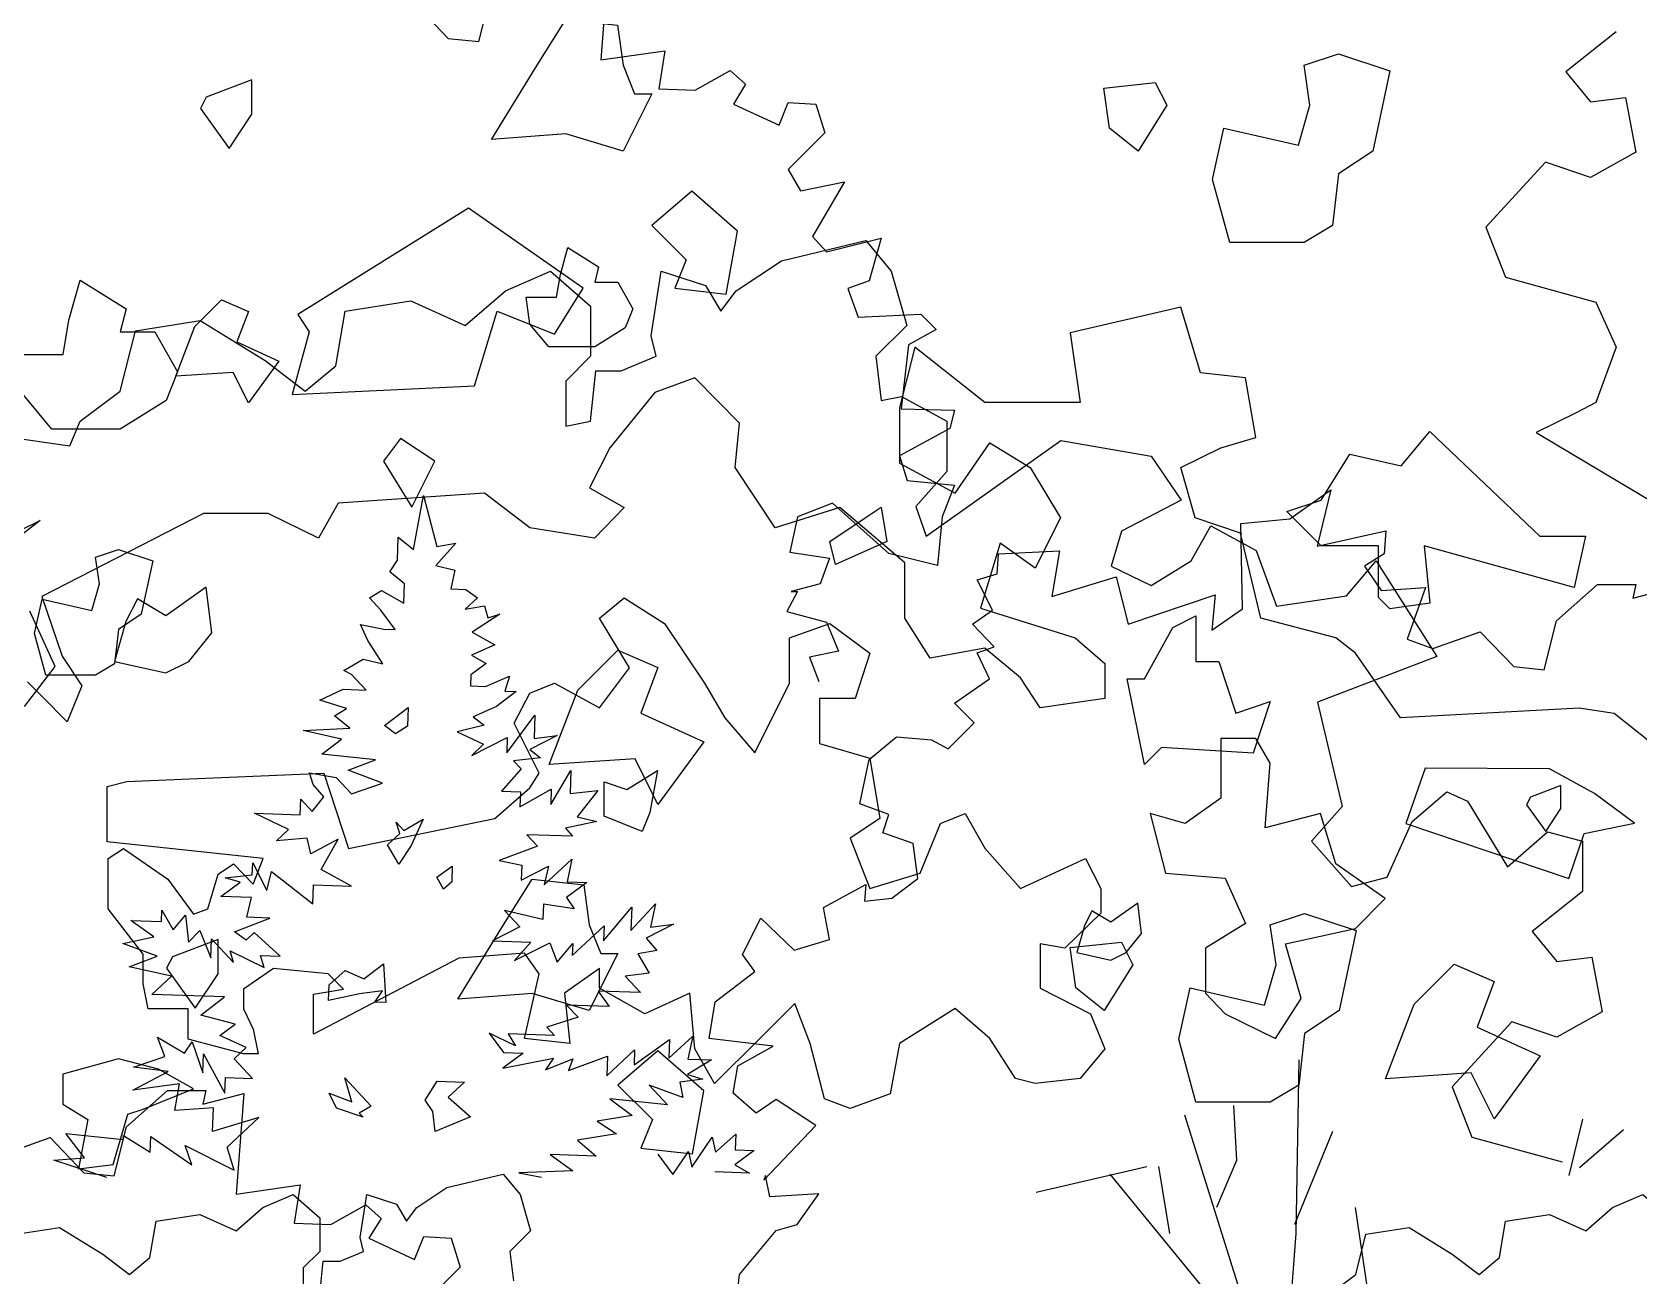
# Model space of a CAD drawing. Header units: inches. Extents: x 11.9 to 85.3, y 21.1 to 37.4.
# Drawn here: x 57.8454 to 58.3445, y 23.1341 to 23.5205 of the extents above; entities that cross this region are included whole.
import ezdxf

# ---------------------------------------------------------------- set-up
doc = ezdxf.new("R2010")
doc.units = ezdxf.units.IN
doc.header["$MEASUREMENT"] = 0
doc.layers.add('CAY', color=94, linetype='Continuous')
doc.layers.add('CAY-3', color=61, linetype='Continuous')

# ---------------------------------------------------------------- blocks, each defined once
blk = doc.blocks.new('A$C76451831')
at = {"layer": 'CAY'}
for p, q in [((1479.9, 1929.8), (1538.3, 1944)), ((1538.3, 1944), (1555.9, 1922.7)), ((1448.6, 1909.2), (1479.9, 1929.8)), ((1288.9, 1909.2), (1320.1, 1922.7)), ((1320.1, 1922.7), (1347.8, 1898.6)), ((1389.7, 1877.9), (1396.8, 1922.7)), ((1396.8, 1922.7), (1427.4, 1912.7)), ((1427.4, 1912.7), (1438, 1895)), ((1555.9, 1922.7), (1566.6, 1885)), ((1178, 1895), (1223.4, 1902.1)), ((1223.4, 1902.1), (1261.1, 1885)), ((1261.1, 1885), (1288.9, 1909.2)), ((1438, 1895), (1448.6, 1909.2)), ((1171.5, 1857.3), (1178, 1895)), ((1347.8, 1898.6), (1347.8, 1863.8)), ((1022.3, 1839.6), (1033, 1881.5)), ((1033, 1881.5), (1077.8, 1888.5)), ((1077.8, 1888.5), (1122.6, 1860.8)), ((1566.6, 1885), (1545.3, 1863.8)), ((1393.2, 1863.8), (1389.7, 1877.9)), ((1122.6, 1860.8), (1150.3, 1839.6)), ((1150.3, 1839.6), (1171.5, 1857.3)), ((1347.8, 1863.8), (1330.7, 1846.6)), ((1369, 1853.7), (1393.2, 1863.8)), ((1545.3, 1863.8), (1548.9, 1833.1)), ((1330.7, 1846.6), (1330.7, 1815.4)), ((1347.8, 1818.9), (1351.4, 1853.7)), ((1351.4, 1853.7), (1369, 1853.7)), ((994.6, 1818.9), (1022.3, 1839.6)), ((1548.9, 1833.1), (1563, 1836)), ((1563, 1836), (1594.3, 1818.9)), ((987.6, 1801.8), (994.6, 1818.9)), ((1330.7, 1815.4), (1347.8, 1818.9)), ((1594.3, 1818.9), (1594.3, 1784.1)), ((942.7, 1808.3), (987.6, 1801.8)), ((1580.1, 1739.3), (1673.3, 1805.4)), ((1673.3, 1805.4), (1735.8, 1794.7)), ((1735.8, 1794.7), (1756.4, 1764.1)), ((1594.3, 1784.1), (1573, 1759.9)), ((1573, 1759.9), (1580.1, 1739.3)), ((1756.4, 1764.1), (1715.1, 1742.8)), ((4659.2, 1730), (4666, 1767.4)), ((4666, 1767.4), (4675.2, 1732.1)), ((1763.5, 1722.2), (1777.1, 1746.4)), ((1777.1, 1746.4), (1808.3, 1729.3)), ((1715.1, 1742.8), (1708.1, 1718.6)), ((4648.1, 1722.6), (4648.6, 1738.5)), ((4648.6, 1738.5), (4659.2, 1730)), ((4688.4, 1734.4), (4674.7, 1719)), ((4675.2, 1732.1), (4688.4, 1734.4)), ((1808.3, 1729.3), (1822.5, 1690.9)), ((1708.1, 1718.6), (1735.8, 1705.1)), ((1735.8, 1705.1), (1763.5, 1722.2)), ((1870.8, 1698), (1891.4, 1722.2)), ((1891.4, 1722.2), (1933.3, 1656.1)), ((4642.8, 1714.7), (4648.1, 1722.6)), ((4653, 1706.2), (4642.8, 1714.7)), ((4674.7, 1719), (4687.7, 1715.8)), ((4687.7, 1715.8), (4685, 1702.8)), ((4628.6, 1696.6), (4636.9, 1701.7)), ((4636.9, 1701.7), (4652.5, 1693)), ((4652.5, 1693), (4653, 1706.2)), ((4685, 1702.8), (4695.4, 1702.4)), ((4695.4, 1702.4), (4703.4, 1696.7)), ((1822.5, 1690.9), (1870.8, 1698)), ((4636.5, 1688.1), (4628.6, 1696.6)), ((4703.4, 1696.7), (4694.9, 1688.8)), ((4694.9, 1688.8), (4708.2, 1691.1)), ((4708.2, 1691.1), (4710.6, 1682.8)), ((977.5, 1649), (959.8, 1687.4)), ((4646.4, 1674.6), (4636.5, 1688.1)), ((4718.8, 1685.3), (4699.8, 1672.8)), ((4710.6, 1682.8), (4718.8, 1685.3)), ((4627.6, 1667.1), (4622.5, 1678.2)), ((4622.5, 1678.2), (4638.7, 1674.9)), ((4638.7, 1674.9), (4646.4, 1674.6)), ((4699.8, 1672.8), (4715.4, 1664.1)), ((4637.9, 1650.9), (4627.6, 1667.1)), ((4715.4, 1664.1), (4699.3, 1656.9)), ((4699.3, 1656.9), (4709.5, 1651.1)), ((956.3, 1621.3), (977.5, 1649)), ((1933.3, 1656.1), (1850.8, 1624.3)), ((4611, 1646.4), (4624.4, 1654.1)), ((4616.3, 1643.5), (4611, 1646.4)), ((4624.4, 1654.1), (4637.9, 1650.9)), ((4709.5, 1651.1), (4698.8, 1643.4)), ((4626.4, 1632.7), (4616.3, 1643.5)), ((4698.8, 1643.4), (4698.5, 1635.7)), ((4698.5, 1635.7), (4708.9, 1635.3)), ((4708.9, 1635.3), (4725.5, 1642.4)), ((4725.5, 1642.4), (4722.4, 1632.1)), ((1850.8, 1624.3), (1867.9, 1552.3)), ((4594.4, 1625.7), (4610.5, 1633.3)), ((4612.8, 1620.1), (4594.4, 1625.7)), ((4610.5, 1633.3), (4626.4, 1632.7)), ((4730.1, 1631.8), (4716.6, 1621.4)), ((4722.4, 1632.1), (4730.1, 1631.8)), ((4604.5, 1614.9), (4612.8, 1620.1)), ((4615, 1606.4), (4604.5, 1614.9)), ((4716.6, 1621.4), (4700.5, 1614.3)), ((4700.5, 1614.3), (4708, 1608.6)), ((4723.6, 1589.4), (4743.1, 1615.5)), ((4743.1, 1615.5), (4742.6, 1599.2)), ((4582.8, 1604.8), (4615, 1606.4)), ((4609.3, 1598.9), (4582.8, 1604.8)), ((4708, 1608.6), (4689.3, 1603.8)), ((4689.3, 1603.8), (4707.5, 1595.4)), ((4758.5, 1601.4), (4739.6, 1591.6)), ((4742.6, 1599.2), (4758.5, 1601.4)), ((4595.8, 1588.5), (4609.3, 1598.9)), ((4699.6, 1587.6), (4724, 1599.9)), ((4707.5, 1595.4), (4699.6, 1587.6)), ((4724, 1599.9), (4723.6, 1589.4)), ((4739.6, 1591.6), (4747.1, 1585.9)), ((4632.8, 1584.5), (4595.8, 1588.5)), ((4614, 1577.4), (4632.8, 1584.5)), ((4747.1, 1585.9), (4728.4, 1583.8)), ((4728.4, 1583.8), (4733.7, 1578.2)), ((4587.2, 1575.6), (4605.7, 1572.3)), ((4589.7, 1567.4), (4587.2, 1575.6)), ((4605.7, 1572.3), (4616.2, 1561)), ((4637.7, 1568.4), (4614, 1577.4)), ((4616.2, 1561), (4637.7, 1568.4)), ((4733.7, 1578.2), (4720, 1562.8)), ((4754.1, 1553.5), (4768.1, 1577)), ((4768.1, 1577), (4767.5, 1561.2)), ((1916.2, 1541.7), (1940.4, 1562.3)), ((1940.4, 1562.3), (1954.5, 1555.8)), ((4580.8, 1546.4), (4581.1, 1557.2)), ((4581.1, 1557.2), (4589, 1548.8)), ((4589, 1548.8), (4597.1, 1559)), ((4597.1, 1559), (4589.7, 1567.4)), ((4720, 1562.8), (4733.1, 1562.4)), ((4732.8, 1552), (4754.5, 1564.3)), ((4733.1, 1562.4), (4732.8, 1552)), ((4754.5, 1564.3), (4754.1, 1553.5)), ((4767.5, 1561.2), (4786.6, 1563.2)), ((4786.6, 1563.2), (4772.4, 1545.1)), ((1867.9, 1552.3), (1846.6, 1528.1)), ((1954.5, 1555.8), (1982.2, 1510.4)), ((4572.7, 1536.2), (4549.1, 1547.5)), ((4549.1, 1547.5), (4580.8, 1546.4)), ((1899.1, 1503.3), (1916.2, 1541.7)), ((1982.2, 1510.4), (2010, 1534.6)), ((2010, 1534.6), (2034.1, 1528.1)), ((4564.3, 1528.4), (4572.7, 1536.2)), ((4785.9, 1541.9), (4764.4, 1537.2)), ((4764.4, 1537.2), (4769.2, 1531.6)), ((4772.4, 1545.1), (4785.9, 1541.9)), ((1846.6, 1528.1), (1874.3, 1496.9)), ((2034.1, 1528.1), (2034.1, 1493.3)), ((4585.6, 1530.3), (4564.3, 1528.4)), ((4588, 1519.4), (4585.6, 1530.3)), ((4606.9, 1529.6), (4588, 1519.4)), ((4595.3, 1508.7), (4606.9, 1529.6)), ((4745, 1524.8), (4718.3, 1514.8)), ((4769.2, 1531.6), (4737.5, 1532.7)), ((4737.5, 1532.7), (4745, 1524.8)), ((4547.6, 1504.9), (4547.9, 1513.1)), ((4547.9, 1513.1), (4557.6, 1494.1)), ((4718.3, 1514.8), (4734.1, 1511.6)), ((4749.5, 1497.9), (4768.7, 1515.8)), ((4768.7, 1515.8), (4765.4, 1500)), ((1874.3, 1496.9), (1899.1, 1503.3)), ((4528.9, 1502.9), (4547.6, 1504.9)), ((4539.3, 1499.8), (4528.9, 1502.9)), ((4557.6, 1494.1), (4560.8, 1507.2)), ((4560.8, 1507.2), (4589.5, 1484.9)), ((4616.2, 1497.1), (4595.3, 1508.7)), ((4734.1, 1511.6), (4733.7, 1501.1)), ((4733.7, 1501.1), (4752.6, 1510.9)), ((4752.6, 1510.9), (4749.5, 1497.9)), ((2034.1, 1493.3), (1999.3, 1465.6)), ((4525.8, 1489.8), (4539.3, 1499.8)), ((4547, 1489.1), (4525.8, 1489.8)), ((4589.5, 1484.9), (4589.9, 1498)), ((4589.9, 1498), (4616.2, 1497.1)), ((4779, 1499.6), (4765, 1489.2)), ((4765.4, 1500), (4779, 1499.6)), ((4484.8, 1472.7), (4485.1, 1480.4)), ((4485.1, 1480.4), (4492.8, 1466.9)), ((4543.8, 1475.6), (4547, 1489.1)), ((4722.1, 1480.2), (4732.6, 1469)), ((4748.6, 1473.9), (4722.1, 1480.2)), ((4749, 1484.7), (4748.6, 1473.9)), ((4770.2, 1481.3), (4749, 1484.7)), ((4765, 1489.2), (4770.2, 1481.3)), ((4790.7, 1459.3), (4810.1, 1482.6)), ((4809.5, 1466.3), (4826.5, 1484.8)), ((4810.1, 1482.6), (4809.5, 1466.3)), ((4826.5, 1484.8), (4823.2, 1468.6)), ((4463.6, 1473.4), (4484.8, 1472.7)), ((4479.5, 1462), (4463.6, 1473.4)), ((4492.8, 1466.9), (4501.3, 1477.1)), ((4501.3, 1477.1), (4503.4, 1458.4)), ((4535.3, 1465.5), (4559.7, 1475)), ((4559.7, 1475), (4543.8, 1475.6)), ((4732.6, 1469), (4713.7, 1459.2)), ((4769, 1449.1), (4791.1, 1469.7)), ((4791.1, 1469.7), (4790.7, 1459.3)), ((4839.1, 1470.7), (4820.2, 1461)), ((4823.2, 1468.6), (4839.1, 1470.7)), ((1999.3, 1465.6), (2016.4, 1445)), ((4458, 1457.3), (4479.5, 1462)), ((4481.7, 1448.7), (4458, 1457.3)), ((4503.4, 1458.4), (4511.4, 1466.3)), ((4511.4, 1466.3), (4518.8, 1447.4)), ((4518.8, 1447.4), (4519.3, 1460.6)), ((4519.3, 1460.6), (4534.6, 1444.2)), ((4543.3, 1459.7), (4535.3, 1465.5)), ((4548.9, 1465), (4543.3, 1459.7)), ((4566.9, 1448.5), (4548.9, 1465)), ((4713.7, 1459.2), (4740.4, 1458.3)), ((4740.4, 1458.3), (4729, 1445.5)), ((4729, 1445.5), (4753.5, 1457.8)), ((4753.5, 1457.8), (4758.5, 1444.5)), ((4758.5, 1444.5), (4769.3, 1457.3)), ((4769.3, 1457.3), (4769, 1449.1)), ((4820.2, 1461), (4827.6, 1452.5)), ((2016.4, 1445), (2040.6, 1447.9)), ((2040.6, 1447.9), (2047.7, 1410.1)), ((4462.4, 1441.3), (4481.7, 1448.7)), ((4534.6, 1444.2), (4532.2, 1452.4)), ((4532.2, 1452.4), (4555.8, 1440.7)), ((4555.8, 1440.7), (4553.3, 1449)), ((4553.3, 1449), (4566.9, 1448.5)), ((4827.6, 1452.5), (4814.4, 1450.3)), ((4814.4, 1450.3), (4822.1, 1436.9)), ((4491.7, 1434.8), (4462.4, 1441.3)), ((4478.1, 1422.1), (4491.7, 1434.8)), ((4822.1, 1436.9), (4805.7, 1434.7)), ((4805.7, 1434.7), (4816.2, 1423.5)), ((4786.8, 1424.5), (4794.5, 1413.8)), ((4816.2, 1423.5), (4786.8, 1424.5)), ((4528.3, 1420.4), (4478.1, 1422.1)), ((4512, 1407.8), (4528.3, 1420.4)), ((4794.5, 1413.8), (4765.1, 1414.8)), ((4765.1, 1414.8), (4773, 1406.4)), ((1985.2, 1403.1), (1943.9, 1358.2)), ((2016.4, 1392.5), (1985.2, 1403.1)), ((2047.7, 1410.1), (2016.4, 1392.5)), ((4535.8, 1401.5), (4512, 1407.8)), ((4525.1, 1393.7), (4535.8, 1401.5)), ((4773, 1406.4), (4751.5, 1399.4)), ((4487, 1379.2), (4482, 1392.5)), ((4482, 1392.5), (4500.7, 1381.4)), ((4543.4, 1385.4), (4525.1, 1393.7)), ((4711.4, 1395.4), (4721.4, 1381.9)), ((4729.7, 1386.6), (4711.4, 1395.4)), ((4724.6, 1394.9), (4729.7, 1386.6)), ((4756.7, 1393.8), (4724.6, 1394.9)), ((4751.5, 1399.4), (4756.7, 1393.8)), ((4811.7, 1373.3), (4836.3, 1391)), ((4835.9, 1377.9), (4852.3, 1393.2)), ((4836.3, 1391), (4835.9, 1377.9)), ((4852.3, 1393.2), (4849, 1377.4)), ((4465.5, 1371.8), (4487, 1379.2)), ((4500.7, 1381.4), (4505.9, 1389.4)), ((4505.9, 1389.4), (4513.4, 1367.9)), ((4513.4, 1367.9), (4513.8, 1381)), ((4513.8, 1381), (4528.7, 1353.7)), ((4535, 1377.5), (4543.4, 1385.4)), ((4735, 1381.4), (4721, 1371)), ((4721.4, 1381.9), (4735, 1381.4)), ((4766.3, 1369.4), (4793.3, 1379.4)), ((4792.9, 1365.8), (4812.1, 1383.7)), ((4793.3, 1379.4), (4792.9, 1365.8)), ((4812.1, 1383.7), (4811.7, 1373.3)), ((4464.9, 1355.9), (4489.4, 1368.7)), ((4489.4, 1368.7), (4465.5, 1371.8)), ((4547.7, 1363.9), (4535, 1377.5)), ((4721, 1371), (4756.1, 1378)), ((4756.1, 1378), (4750.4, 1370)), ((4750.4, 1370), (4769.3, 1377.5)), ((4769.3, 1377.5), (4766.3, 1369.4)), ((4865.3, 1376.9), (4848.6, 1366.6)), ((4849, 1377.4), (4865.3, 1376.9)), ((1943.9, 1358.2), (1957.5, 1323.4)), ((4497.2, 1360.3), (4464.9, 1355.9)), ((4493.9, 1341.8), (4497.2, 1360.3)), ((4528.7, 1353.7), (4529.1, 1364.6)), ((4529.1, 1364.6), (4547.7, 1363.9)), ((4822.1, 1359.3), (4834.8, 1345.7)), ((4845.4, 1350.8), (4822.1, 1359.3)), ((4859.4, 1363.5), (4843.5, 1361.3)), ((4843.5, 1361.3), (4845.4, 1350.8)), ((4848.6, 1366.6), (4859.4, 1363.5)), ((4834.8, 1345.7), (4795, 1349.9)), ((4795, 1349.9), (4810.5, 1338.4)), ((4520.7, 1343.6), (4493.9, 1341.8)), ((4520.1, 1327.3), (4520.7, 1343.6)), ((4552.2, 1337), (4520.1, 1327.3)), ((4530.1, 1316.5), (4552.2, 1337)), ((4810.5, 1338.4), (4786.3, 1334.3)), ((4786.3, 1334.3), (4799.6, 1325.7)), ((1957.5, 1323.4), (2020, 1306.3)), ((4431.5, 1309.1), (4418.5, 1325.8)), ((4418.5, 1325.8), (4458.3, 1321.7)), ((4458.3, 1321.7), (4458.4, 1324.4)), ((4458.4, 1324.4), (4477, 1312.9)), ((4477, 1312.9), (4477.4, 1323.8)), ((4477.4, 1323.8), (4505.7, 1304.2)), ((4799.6, 1325.7), (4772.7, 1321.2)), ((4851.8, 1302.5), (4865.7, 1323.4)), ((4865.7, 1323.4), (4868.1, 1312.9)), ((4868.1, 1312.9), (4882.1, 1325.5)), ((4882.1, 1325.5), (4881.7, 1314.6)), ((4501.2, 1317.5), (4535, 1300.5)), ((4505.7, 1304.2), (4501.2, 1317.5)), ((4535, 1300.5), (4530.1, 1316.5)), ((4772.7, 1321.2), (4785.5, 1310.3)), ((4838.5, 1297.6), (4849.5, 1313.5)), ((4849.5, 1313.5), (4851.8, 1302.5)), ((4894.8, 1314.2), (4881.4, 1304.2)), ((4881.7, 1314.6), (4894.8, 1314.2)), ((1732.8, 1302.8), (1656.2, 1285.1)), ((4410.2, 1307.5), (4431.5, 1309.1)), ((4446.9, 1295.4), (4410.2, 1307.5)), ((4753.8, 1311.4), (4769.3, 1300)), ((4785.5, 1310.3), (4753.8, 1311.4)), ((4828.1, 1311.5), (4838.5, 1297.6)), ((4881.4, 1304.2), (4891.6, 1298.4)), ((4682.3, 1288.4), (4721.2, 1297.8)), ((4721.2, 1297.8), (4733, 1283.7)), ((4769.3, 1300), (4732.1, 1298.6)), ((4732.1, 1298.6), (4747.8, 1295.7)), ((4891.6, 1298.4), (4867.6, 1299.3)), ((4554.9, 1274.6), (4575.8, 1283.7)), ((4575.8, 1283.7), (4594.3, 1267.5)), ((4622.2, 1253.8), (4626.9, 1283.7)), ((4626.9, 1283.7), (4647.3, 1277)), ((4661.5, 1274.6), (4682.3, 1288.4)), ((4733, 1283.7), (4740.1, 1258.5)), ((4481, 1265.2), (4511.3, 1269.9)), ((4511.3, 1269.9), (4536.5, 1258.5)), ((4536.5, 1258.5), (4554.9, 1274.6)), ((4594.3, 1267.5), (4594.3, 1244.3)), ((4647.3, 1277), (4654.4, 1265.2)), ((4654.4, 1265.2), (4661.5, 1274.6)), ((4384.3, 1256.1), (4414.2, 1260.8)), ((4414.2, 1260.8), (4444.1, 1242.4)), ((4476.7, 1240), (4481, 1265.2)), ((4740.1, 1258.5), (4725.9, 1244.3)), ((4624.5, 1244.3), (4622.2, 1253.8)), ((4444.1, 1242.4), (4462.6, 1228.2)), ((4462.6, 1228.2), (4476.7, 1240)), ((4594.3, 1244.3), (4582.9, 1232.9)), ((4594.3, 1214.4), (4596.6, 1237.6)), ((4596.6, 1237.6), (4608.4, 1237.6)), ((4608.4, 1237.6), (4624.5, 1244.3)), ((4725.9, 1244.3), (4728.3, 1223.9)), ((4582.9, 1232.9), (4582.9, 1212.1))]:
    blk.add_line(p, q, dxfattribs=at)
for points in [[(4660, 2108), (4683.2, 2083.8), (4704.3, 2081.7), (4712.8, 2115.4)], [(4794, 2138.6), (4788.7, 2069), (4833, 2075.3), (4828.8, 2049), (4854.1, 2047.9), (4878.3, 2061.6), (4888.9, 2052.1), (4880.5, 2038.4), (4912.1, 2023.7), (4918.4, 2039.5), (4937.4, 2038.4), (4943.7, 2018.4), (4918.4, 1993.1), (4926.9, 1978.3), (4957.4, 1984.6), (4935.3, 1946.7), (4944.8, 1936.1), (4982.8, 1945.6), (4974.3, 1916.1), (4959.6, 1910.8), (4966.9, 1890.8), (5010.2, 1892.9), (5020.7, 1882.3), (5001.7, 1871.8), (4996.5, 1827.5), (5033.4, 1826.4), (5030.2, 1813.8), (4995.4, 1794.8), (5000.7, 1777.9), (5033.4, 1774.7), (5024.9, 1752.6), (5021.8, 1718.9), (4988, 1727.3), (4949, 1762.1), (4924.8, 1752.6), (4919.5, 1728.3), (4946.9, 1724.1), (4940.6, 1706.2), (4920.5, 1700.9), (4924.8, 1700.9), (4917.4, 1687.2), (4944.8, 1679.8), (4953.2, 1659.8), (4933.2, 1655.6), (4939.5, 1638.7)], [(4882.5, 1207.1), (4884.7, 1228.2), (4910, 1258.8), (4924.7, 1263), (4939.5, 1284.1), (4905.7, 1282), (4902.6, 1296.7), (4901.5, 1293.6), (4937.4, 1331.5), (4910, 1349.5), (4896.3, 1340), (4880.4, 1353.7), (4883.6, 1372.7), (4907.9, 1386.4), (4863.6, 1391.6), (4867.8, 1417), (4895.2, 1438.1), (4886.8, 1449.7), (4899.4, 1475), (4922.6, 1452.8), (4946.9, 1460.2), (4942.7, 1482.3), (4972.2, 1498.2), (4971.1, 1486.6), (4990.1, 1488.7), (5008, 1502.4), (5004.9, 1526.6), (4983.8, 1534), (4988, 1546.7), (4968, 1554.1), (4974.3, 1584.7), (4993.3, 1600.5), (5017.5, 1598.4), (5029.1, 1592), (5047.1, 1610), (5033.4, 1623.7), (5057.6, 1640.6), (5049.2, 1658.5), (5060.8, 1662.7), (5046, 1678.5), (5059.7, 1688), (5049.2, 1709.1), (5062.9, 1713.3), (5063.9, 1727), (5106.1, 1729.1), (5100.9, 1697.5), (5145.2, 1711.2), (5153.6, 1678.5), (5213.7, 1698.6), (5211.6, 1674.3), (5232.7, 1689.1), (5231.6, 1748.1), (5265.4, 1751.3), (5293.9, 1771.3), (5284.4, 1732.3), (5331.8, 1742.9), (5330.8, 1727), (5317.1, 1718.6), (5328.7, 1701.7), (5359.3, 1703.8), (5346.6, 1668), (5364.5, 1661.6), (5397.2, 1673.2), (5420.4, 1649), (5441.5, 1646.9), (5450, 1680.6), (5478.4, 1705.9), (5504.8, 1705.9), (5502.7, 1696.5), (5531.2, 1703.8)], [(4680, 1494.9), (4675.3, 1503.2), (4686, 1511), (4685.6, 1500.1), (4680, 1494.9)], [(941.3, 1311.4), (974, 1323), (997.2, 1298.7), (1018.3, 1296.6), (1026.7, 1330.4), (1055.2, 1355.7), (1081.6, 1355.7), (1079.5, 1346.2), (1107.9, 1353.6), (1102.7, 1284), (1147, 1290.3), (1142.7, 1263.9), (1168.1, 1262.9), (1192.3, 1276.6), (1202.9, 1267.1), (1194.4, 1253.4), (1226.1, 1238.6), (1232.4, 1254.5), (1251.4, 1253.4), (1257.7, 1233.4), (1232.4, 1208)], [(5271.7, 1376.9), (5269.6, 1256.6), (5264.3, 1187)], [(5226.4, 1345.2), (5228.5, 1307.3), (5214.8, 1274.6)], [(5192.6, 1338.9), (5231.6, 1214.5)], [(5467.9, 1335.7), (5458.4, 1296.7)], [(5294.9, 1327.3), (5268.6, 1263)], [(5496.4, 1328.4), (5465.8, 1302)], [(5174.7, 1303.1), (5182.1, 1256.6)], [(1858.8, 1214.4), (1877.3, 1228.2), (1884.3, 1256.1), (1914.2, 1260.8), (1944.1, 1242.4), (1962.6, 1228.2), (1976.7, 1240), (1981, 1265.2), (2011.3, 1269.9), (2036.5, 1258.5), (2054.9, 1274.6), (2075.8, 1283.7), (2094.3, 1267.5), (2094.3, 1244.3), (2082.9, 1232.9), (2082.9, 1212.1)], [(5140.9, 1297.8), (5207.4, 1216.6)], [(5310.7, 1274.6), (5323.4, 1189.1), (5320.2, 1149.1)]]:
    blk.add_lwpolyline(points, dxfattribs=at)
for points in [[(4784.5, 1915.2), (4800.4, 1915.2), (4810.9, 1896.7), (4805.6, 1883.5), (4784.5, 1870.3), (4752.8, 1870.3), (4739.6, 1886.1), (4737, 1904.6), (4758.1, 1904.6), (4760.8, 1920.5), (4766, 1939), (4787.2, 1925.7)], [(4507.9, 1884.3), (4526.4, 1902.8), (4544.9, 1894.9), (4536.9, 1873.7), (4566, 1860.5), (4544.9, 1831.5), (4534.3, 1852.6), (4494.7, 1850)], [(1240.2, 1791.1), (1216.4, 1806.9), (1204.5, 1791.1), (1224.3, 1759.4)], [(1537.1, 1751.5), (1548.9, 1759.4), (1552.9, 1735.6), (1517.3, 1719.8), (1513.3, 1735.6)], [(4396.9, 1672), (4402.2, 1695.8), (4436.5, 1687.9), (4441.8, 1706.3), (4439.1, 1724.8), (4455, 1730.1), (4478.7, 1722.2), (4470.8, 1685.2), (4455, 1674.7), (4452.3, 1650.9), (4439.1, 1643), (4404.8, 1643)], [(1085.8, 1672.3), (1081.8, 1704), (1054.1, 1684.2), (1034.3, 1696), (1026.4, 1680.2), (1018.5, 1652.5), (1054.1, 1644.6), (1069.9, 1652.5)], [(1750.8, 1676.2), (1766.7, 1684.2), (1766.7, 1652.5), (1782.5, 1652.5), (1794.4, 1616.8), (1818.1, 1624.8), (1806.3, 1589.1), (1742.9, 1593.1), (1731.1, 1581.2), (1719.2, 1640.6), (1731.1, 1640.6)], [(1339.1, 1632.7), (1366.8, 1660.4), (1394.5, 1648.5), (1382.7, 1616.8), (1426.2, 1597), (1394.5, 1553.5), (1378.7, 1585.2), (1319.3, 1581.2)], [(4639.1, 1608.3), (4655.4, 1620.8), (4655, 1607.7), (4646.6, 1602.6)], [(4791, 1545.5), (4791, 1569.3), (4806.8, 1564), (4827.9, 1577.2), (4822.7, 1548.1), (4817.4, 1534.9)], [(5431.9, 1558.7), (5429.3, 1553.4), (5442.5, 1535), (5453, 1550.8), (5453, 1566.7)], [(4641.2, 1525.7), (4649.6, 1533.5), (4647.2, 1541.3), (4652.4, 1535.7), (4665.8, 1543.4), (4657.5, 1525.1), (4648.9, 1512.3)], [(1287.7, 1470.3), (1307.5, 1502), (1343.1, 1498), (1347, 1470.3), (1355, 1450.5), (1366.8, 1450.5), (1347, 1410.9), (1307.5, 1422.8), (1256, 1418.8)], [(5162.8, 1464.3), (5160.2, 1485.4), (5141.7, 1472.2), (5128.5, 1480.1), (5123.3, 1469.6), (5118, 1451.1), (5141.7, 1445.8), (5152.3, 1451.1)], [(1754.8, 1391.1), (1762.7, 1426.7), (1814.2, 1414.8), (1822.1, 1442.6), (1818.1, 1470.3), (1841.9, 1478.2), (1877.5, 1466.3), (1865.7, 1410.9), (1841.9, 1395), (1837.9, 1359.4), (1818.1, 1347.5), (1766.7, 1347.5)], [(1058.5, 1448.2), (1054.5, 1440.3), (1074.3, 1412.6), (1090.2, 1436.3), (1090.2, 1460.1)], [(1683.5, 1426.7), (1679.6, 1454.5), (1715.2, 1458.4), (1723.1, 1442.6), (1703.3, 1410.9)], [(4640.1, 1416.5), (4632.4, 1416.7), (4637.7, 1424.7), (4621.8, 1422.5), (4600.3, 1417.9), (4600.7, 1428.7), (4611.9, 1438.8), (4624.8, 1432.9), (4638.3, 1443.3)], [(5351.5, 1415.3), (5379.2, 1443), (5406.9, 1431.1), (5395, 1399.4), (5438.6, 1379.6), (5406.9, 1336.1), (5391, 1367.8), (5331.7, 1363.8)], [(1418.3, 1311.9), (1426.2, 1355.4), (1394.5, 1383.2), (1366.8, 1359.4), (1390.6, 1335.6), (1382.7, 1315.8)], [(4624.2, 1337.2), (4605.8, 1343.3), (4600.8, 1353.9), (4616.4, 1347.9), (4611.6, 1364.4), (4629.9, 1344.7), (4621.6, 1340)], [(4672.4, 1341), (4667.2, 1348.9), (4675.4, 1362.2), (4694.4, 1361.5), (4683.1, 1351), (4698.5, 1337.4), (4674.2, 1327.3)]]:
    blk.add_lwpolyline(points, close=True, dxfattribs=at)
at = {"layer": 'CAY-3'}
for p, q in [((3774.4, 841.1), (3739.6, 813.4)), ((3739.6, 813.4), (3756.7, 792.8)), ((3756.7, 792.8), (3780.9, 795.7)), ((3780.9, 795.7), (3788, 758)), ((3788, 758), (3756.7, 740.3)), ((3725.5, 750.9), (3684.2, 706.1)), ((3756.7, 740.3), (3725.5, 750.9)), ((3684.2, 706.1), (3697.8, 671.3)), ((3697.8, 671.3), (3760.3, 654.2)), ((3473.1, 650.6), (3396.5, 632.9)), ((3486.7, 605.2), (3473.1, 650.6)), ((3760.3, 654.2), (3774.4, 622.9)), ((3289.2, 622.9), (3278.5, 581)), ((3337.5, 584.6), (3289.2, 622.9)), ((3396.5, 632.9), (3403.5, 584.6)), ((3774.4, 622.9), (3760.3, 584.6)), ((3137, 601.7), (3109.3, 591.6)), ((3167.7, 570.4), (3137, 601.7)), ((3517.9, 601.7), (3486.7, 605.2)), ((3525, 560.4), (3517.9, 601.7)), ((3109.3, 591.6), (3078.1, 553.3)), ((3278.5, 581), (3278.5, 542.7)), ((3403.5, 584.6), (3337.5, 584.6)), ((3760.3, 584.6), (3746.7, 577.5)), ((3164.8, 539.7), (3167.7, 570.4)), ((3746.7, 577.5), (3719, 563.9)), ((3316.9, 522), (3341, 556.8)), ((3341, 556.8), (3368.8, 539.7)), ((3500.8, 553.3), (3525, 560.4)), ((3719, 563.9), (3800.7, 515.2)), ((3078.1, 553.3), (3063.9, 525.6)), ((3473.1, 539.7), (3500.8, 553.3)), ((3192.5, 497.8), (3164.8, 539.7)), ((3278.5, 542.7), (3316.9, 522)), ((3368.8, 539.7), (3390, 504.9)), ((3483.1, 504.9), (3473.1, 539.7)), ((3063.9, 525.6), (3088.1, 512)), ((2890.2, 514.9), (2876.6, 490.8)), ((2991.4, 522), (2890.2, 514.9)), ((3022.7, 497.8), (2991.4, 522)), ((3088.1, 512), (3067.5, 490.8)), ((3237.3, 512), (3192.5, 497.8)), ((3282.1, 473.7), (3237.3, 512)), ((2797, 507.9), (2685, 450.4)), ((2841.8, 507.9), (2797, 507.9)), ((2876.6, 490.8), (2841.8, 507.9)), ((3390, 504.9), (3372.3, 470.1)), ((3514.4, 494.3), (3483.1, 504.9)), ((3067.5, 490.8), (3022.7, 497.8)), ((3528.5, 435.3), (3514.4, 494.3)), ((3348.1, 487.2), (3334.6, 442.4)), ((3372.3, 470.1), (3348.1, 487.2)), ((3282.1, 435.3), (3282.1, 473.7)), ((2685, 450.4), (2699.2, 409.1)), ((3071, 435.3), (3088.1, 449.5)), ((3088.1, 449.5), (3115.8, 431.8)), ((3091.6, 401.1), (3071, 435.3)), ((3299.8, 407.6), (3282.1, 435.3)), ((3334.6, 442.4), (3400, 421.8)), ((3580.4, 421.8), (3528.5, 435.3)), ((3115.8, 431.8), (3143.5, 390.5)), ((3202.5, 421.8), (3230.2, 431.8)), ((3230.2, 431.8), (3257.9, 411.1)), ((3202.5, 390.5), (3202.5, 421.8)), ((3337.5, 414.7), (3299.8, 407.6)), ((3362.3, 394), (3337.5, 414.7)), ((3400, 421.8), (3420.6, 404.1)), ((3594, 411.1), (3580.4, 421.8)), ((2699.2, 409.1), (2712.7, 388.5)), ((3071, 373.4), (3091.6, 401.1)), ((3257.9, 411.1), (3247.9, 379.9)), ((3420.6, 404.1), (3420.6, 379.9)), ((3625.2, 366.3), (3594, 411.1)), ((2685, 381.4), (2675.1, 391.3)), ((3022.7, 383.4), (3039.8, 390.5)), ((3039.8, 390.5), (3071, 373.4)), ((3143.5, 390.5), (3157.7, 366.3)), ((3178.3, 342.1), (3202.5, 390.5)), ((3375.8, 373.4), (3362.3, 394)), ((2702.7, 363.7), (2685, 381.4)), ((2712.7, 388.5), (2702.7, 363.7)), ((3012, 362.8), (3022.7, 383.4)), ((3223.1, 379.9), (3223.1, 348.6)), ((3247.9, 379.9), (3223.1, 379.9)), ((3420.6, 379.9), (3375.8, 373.4)), ((3748.8, 373.1), (3625.2, 366.3)), ((3773, 369.5), (3748.8, 373.1)), ((3807.8, 341.8), (3773, 369.5)), ((3029.1, 328), (3012, 362.8)), ((3157.7, 366.3), (3178.3, 342.1)), ((3223.1, 348.6), (3257.9, 338.6)), ((3257.9, 338.6), (3265, 296.7)), ((2730.4, 318.9), (2744, 322.4)), ((2744, 322.4), (2880.2, 328)), ((2880.2, 328), (2897.3, 276)), ((3022.7, 317.9), (3029.1, 328)), ((2730.4, 280.5), (2730.4, 318.9)), ((2998.5, 296.7), (3022.7, 317.9)), ((3306.9, 293.2), (3323.9, 300.2)), ((3323.9, 300.2), (3337.5, 276.1)), ((2897.3, 276), (2998.5, 296.7)), ((3265, 296.7), (3244.4, 283.1)), ((3292.7, 259), (3306.9, 293.2)), ((2838.3, 269), (2730.4, 280.5)), ((3244.4, 283.1), (3257.9, 248.3)), ((2731, 269), (2741.6, 276)), ((2731, 234.2), (2731, 269)), ((2741.6, 276), (2772.3, 254.8)), ((2831.2, 251.3), (2838.3, 269)), ((3337.5, 276.1), (3362.3, 248.3)), ((3362.3, 248.3), (3407.1, 269)), ((3407.1, 269), (3417.7, 248.3)), ((2800, 234.2), (2807.1, 258.3)), ((2807.1, 258.3), (2817.7, 265.4)), ((2817.7, 265.4), (2831.2, 251.3)), ((3257.9, 248.3), (3292.7, 259)), ((2772.3, 254.8), (2790, 230.6)), ((3417.7, 248.3), (3417.7, 231.2)), ((2755.2, 202.9), (2731, 234.2)), ((2790, 230.6), (2800, 234.2)), ((3417.7, 231.2), (3392.9, 207)), ((2755.2, 182.3), (2755.2, 202.9)), ((3019.1, 203.5), (2973.7, 200)), ((3029.1, 189.3), (3019.1, 203.5)), ((3375.8, 210), (3375.8, 179.3)), ((3392.9, 207), (3375.8, 210)), ((2845.4, 192.9), (2824.7, 178.7)), ((2883.1, 189.3), (2845.4, 192.9)), ((2973.7, 200), (2873.1, 147.5)), ((2893.7, 178.7), (2883.1, 189.3)), ((3019.1, 144.5), (3029.1, 189.3)), ((3071, 192.9), (3046.8, 175.8)), ((3071, 179.3), (3071, 192.9)), ((2758.7, 165.1), (2755.2, 182.3)), ((2824.7, 178.7), (2824.7, 165.1)), ((2873.1, 175.2), (2893.7, 178.7)), ((3102.3, 161.6), (3071, 179.3)), ((3375.8, 179.3), (3410.6, 161.6)), ((2873.1, 147.5), (2873.1, 175.2)), ((3046.8, 175.8), (3050.4, 141)), ((3133.5, 175.8), (3102.3, 161.6)), ((3137, 137.4), (3133.5, 175.8)), ((3206, 168.7), (3181.9, 144.5)), ((3216.6, 141), (3206, 168.7)), ((2786.4, 165.1), (2758.7, 165.1)), ((2786.4, 143.9), (2786.4, 165.1)), ((2824.7, 165.1), (2831.2, 151)), ((3316.9, 165.2), (3278.5, 141)), ((3341, 144.5), (3316.9, 165.2)), ((3410.6, 161.6), (3420.6, 137.4)), ((2831.2, 151), (2834.8, 133.9)), ((2824.7, 133.9), (2786.4, 143.9)), ((2834.8, 133.9), (2824.7, 133.9)), ((3050.4, 141), (3019.1, 144.5)), ((3150.6, 113.3), (3137, 137.4)), ((3181.9, 144.5), (3150.6, 113.3)), ((3226.7, 102.6), (3216.6, 141)), ((3278.5, 141), (3272.1, 106.2)), ((3358.7, 116.8), (3341, 144.5)), ((3420.6, 137.4), (3403.5, 116.8)), ((3372.3, 113.3), (3358.7, 116.8)), ((3403.5, 116.8), (3372.3, 113.3)), ((3244.4, 96.1), (3226.7, 102.6)), ((3272.1, 106.2), (3244.4, 96.1))]:
    blk.add_line(p, q, dxfattribs=at)
for points in [[(3027.9, 818.1), (3047.7, 849.8), (3083.4, 845.8), (3087.3, 818.1), (3095.2, 798.3), (3107.1, 798.3), (3087.3, 758.7), (3047.7, 770.6), (2996.3, 766.6)], [(3495.1, 738.9), (3503, 774.6), (3554.5, 762.7), (3562.4, 790.4), (3558.4, 818.1), (3582.2, 826), (3617.8, 814.2), (3605.9, 758.7), (3582.2, 742.9), (3578.2, 707.2), (3558.4, 695.3), (3507, 695.3)], [(2798.8, 796), (2794.8, 788.1), (2814.6, 760.4), (2830.5, 784.1), (2830.5, 807.9)], [(3423.8, 774.6), (3419.9, 802.3), (3455.5, 806.2), (3463.4, 790.4), (3443.6, 758.7)], [(3158.6, 659.7), (3166.5, 703.3), (3134.8, 731), (3107.1, 707.2), (3130.9, 683.5), (3123, 663.7)], [(3039.8, 632), (3059.6, 663.7), (2980.4, 719.1), (2862.1, 645.5), (2870, 633.6), (2858.2, 590.1), (2984.4, 596.3), (3000.2, 647.8)], [(2739.4, 633.6), (2763.2, 633.6), (2779, 605.9), (2771.1, 586.1), (2739.4, 566.3), (2691.9, 566.3), (2672.1, 590.1), (2668.1, 617.8), (2699.8, 617.8), (2703.8, 641.6), (2711.7, 669.3), (2743.4, 649.5)], [(3570.3, 517.1), (3590.1, 548.8), (3625.7, 540.9), (3645.5, 564.6), (3721.6, 492.2), (3753.2, 492.2), (3745.3, 456.6), (3641.6, 485.4), (3645.5, 445.8), (3617.8, 441.9), (3609.9, 449.8), (3609.9, 485.4), (3570.3, 485.4), (3546.6, 509.2)], [(2573.8, 417.4), (2565.9, 445.1), (2684, 503), (2629.2, 460.9), (2621.3, 433.2), (2645.1, 417.4), (2629.2, 381.7)], [(3535, 335), (3525, 352.1), (3500.8, 352.1), (3500.8, 310.9), (3476.1, 293.2), (3451.9, 300.2), (3462.5, 259), (3503.8, 255.4), (3517.9, 224.1), (3490.2, 207), (3490.2, 175.8), (3503.8, 161.6), (3538.6, 144.5), (3556.3, 172.2), (3545.6, 210), (3594, 220.6), (3614.6, 241.3), (3580.4, 265.4), (3569.8, 300.2), (3531.5, 290.2)], [(3728.2, 331.2), (3642.3, 331.5), (3628.8, 293.2), (3741.7, 255.1), (3752.3, 286.4), (3787.1, 293.5), (3759.4, 314.1)], [(2765.8, 123.3), (2738.1, 130.3), (2699.7, 119.7), (2699.7, 99.1), (2716.8, 88.5), (2710.4, 54.3), (2734.5, 57.2), (2744.6, 92), (2755.2, 95.5), (2790, 109.7)]]:
    blk.add_lwpolyline(points, close=True, dxfattribs=at)

msp = doc.modelspace()

# ---------------------------------------------------------------- block references
at = {"layer": 'CAY', "xscale": 0.0004489089019145984, "yscale": 0.0004489089019145984, "zscale": 0.0004489089019145984}
for p in [(56.64307, 23.14297), (55.87234, 22.58311), (57.4138, 22.58311)]:
    msp.add_blockref('A$C76451831', p, dxfattribs=at)

doc.saveas('drawing.dxf')
